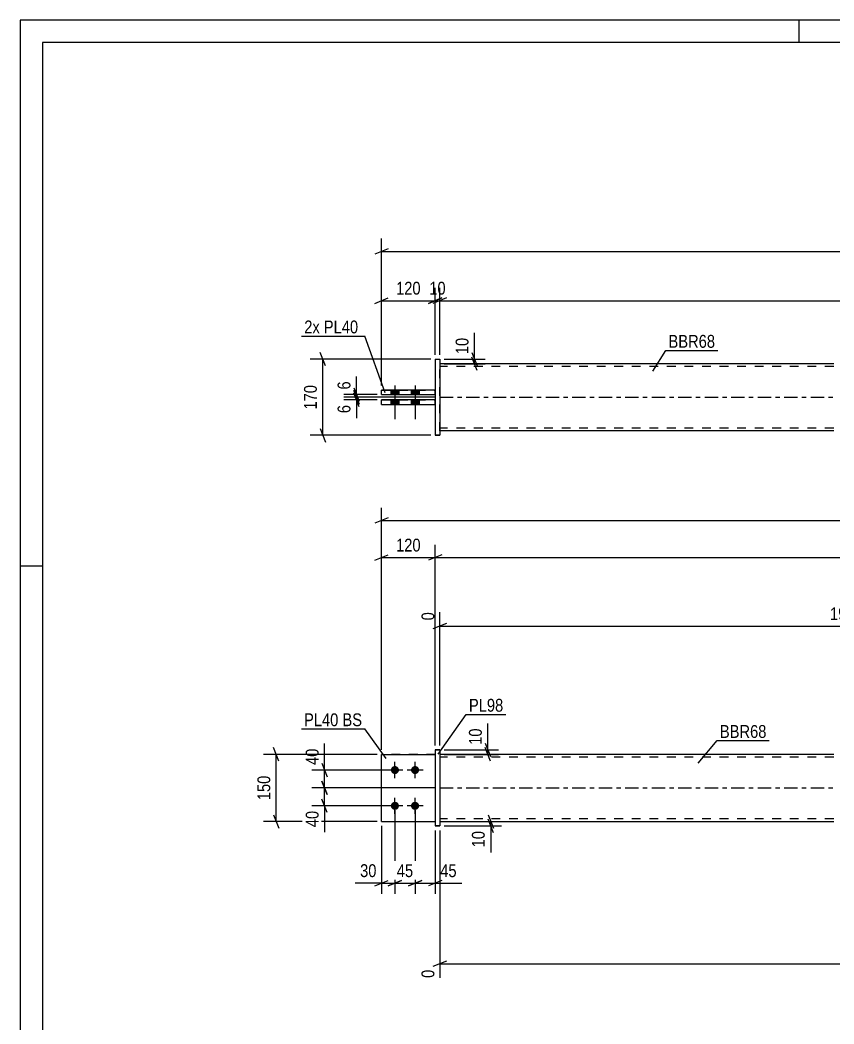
# Model space of a CAD drawing. Header units: millimetres. Extents: x 0 to 594, y 0 to 420.
# Drawn here: x 0 to 181.8, y 195.7 to 420 of the extents above; entities that cross this region are included whole.
import ezdxf

# ---------------------------------------------------------------- set-up
doc = ezdxf.new("R2010")
doc.units = ezdxf.units.MM
doc.linetypes.add('DXK_LINE_DOT2', pattern=[3.9198, 1.9599, -1.9599])
doc.linetypes.add('DXK_LINE_DOT3', pattern=[5.9187, 2.979, -0.9799, 0.9799, -0.9799])
doc.styles.add('Arial Narrow', font='ARIALN.TTF', dxfattribs={"height": 0.2})

# ---------------------------------------------------------------- blocks, each defined once
blk = doc.blocks.new('Unknown-580611701-1130')
at = {"color": 5, "linetype": 'Continuous'}
for p, q in [((594, 420), (0, 420)), ((0, 420), (0, 0)), ((174, 415), (174, 420)), ((589, 415), (5, 415)), ((5, 415), (5, 5)), ((5, 298), (0, 298))]:
    blk.add_line(p, q, dxfattribs=at)
blk = doc.blocks.new('Part-580611701-1679 - 1673')
at = {"color": 7, "linetype": 'DXK_LINE_DOT2'}
for p, q in [((80.72, 240.92), (80.72, 255.92)), ((80.72, 255.92), (92.72, 255.92)), ((92.72, 255.92), (80.72, 255.92)), ((92.72, 255.92), (92.72, 240.92)), ((80.72, 240.92), (80.72, 240.92)), ((80.72, 240.92), (92.72, 240.92)), ((80.72, 240.92), (92.72, 240.92)), ((92.72, 240.92), (92.72, 240.92))]:
    blk.add_line(p, q, dxfattribs=at)
blk = doc.blocks.new('Part-580611701-1700 - 1673')
at = {"color": 2, "linetype": 'Continuous'}
for p, q in [((181.72, 255.92), (93.72, 255.92)), ((93.72, 240.92), (181.72, 240.92))]:
    blk.add_line(p, q, dxfattribs=at)
at = {"color": 7, "linetype": 'DXK_LINE_DOT2'}
for p, q in [((93.72, 255.92), (93.72, 240.92)), ((181.72, 255.32), (93.72, 255.32)), ((181.72, 241.52), (93.72, 241.52))]:
    blk.add_line(p, q, dxfattribs=at)
at = {"color": 7, "linetype": 'DXK_LINE_DOT3'}
blk.add_line((93.72, 248.42), (181.72, 248.42), dxfattribs=at)
blk = doc.blocks.new('Part-580611701-1684 - 1673')
at = {"color": 2, "linetype": 'Continuous'}
for p, q in [((80.72, 240.92), (80.72, 255.92)), ((80.72, 255.92), (92.72, 255.92)), ((80.72, 240.92), (80.72, 240.92)), ((80.72, 240.92), (92.72, 240.92))]:
    blk.add_line(p, q, dxfattribs=at)
at = {"color": 7, "linetype": 'DXK_LINE_DOT2'}
for p, q in [((92.72, 255.92), (80.72, 255.92)), ((92.72, 255.92), (92.72, 240.92)), ((80.72, 240.92), (80.72, 240.92)), ((80.72, 240.92), (92.72, 240.92)), ((92.72, 240.92), (92.72, 240.92))]:
    blk.add_line(p, q, dxfattribs=at)
blk = doc.blocks.new('Bolt-580611701-1709 - 1673')
at = {"linetype": 'Continuous'}
for points in [[(83.72, 251.52), (83.53, 251.54), (83.35, 251.6), (83.19, 251.69), (83.05, 251.82), (82.94, 251.97), (82.86, 252.14), (82.82, 252.33), (82.82, 252.52), (82.86, 252.7), (82.94, 252.87), (83.05, 253.02), (83.19, 253.15), (83.35, 253.24), (83.53, 253.3), (83.72, 253.32), (83.91, 253.3), (84.09, 253.24), (84.25, 253.15), (84.39, 253.02), (84.5, 252.87), (84.58, 252.7), (84.61, 252.52), (84.61, 252.33), (84.58, 252.14), (84.5, 251.97), (84.39, 251.82), (84.25, 251.69), (84.09, 251.6), (83.91, 251.54)], [(88.22, 251.52), (88.03, 251.54), (87.85, 251.6), (87.69, 251.69), (87.55, 251.82), (87.44, 251.97), (87.36, 252.14), (87.32, 252.33), (87.32, 252.52), (87.36, 252.7), (87.44, 252.87), (87.55, 253.02), (87.69, 253.15), (87.85, 253.24), (88.03, 253.3), (88.22, 253.32), (88.41, 253.3), (88.59, 253.24), (88.75, 253.15), (88.89, 253.02), (89, 252.87), (89.08, 252.7), (89.11, 252.52), (89.11, 252.33), (89.08, 252.14), (89, 251.97), (88.89, 251.82), (88.75, 251.69), (88.59, 251.6), (88.41, 251.54)], [(83.72, 243.52), (83.53, 243.54), (83.35, 243.6), (83.19, 243.69), (83.05, 243.82), (82.94, 243.97), (82.86, 244.14), (82.82, 244.33), (82.82, 244.52), (82.86, 244.7), (82.94, 244.87), (83.05, 245.02), (83.19, 245.15), (83.35, 245.24), (83.53, 245.3), (83.72, 245.32), (83.91, 245.3), (84.09, 245.24), (84.25, 245.15), (84.39, 245.02), (84.5, 244.87), (84.58, 244.7), (84.61, 244.52), (84.61, 244.33), (84.58, 244.14), (84.5, 243.97), (84.39, 243.82), (84.25, 243.69), (84.09, 243.6), (83.91, 243.54)], [(88.22, 243.52), (88.03, 243.54), (87.85, 243.6), (87.69, 243.69), (87.55, 243.82), (87.44, 243.97), (87.36, 244.14), (87.32, 244.33), (87.32, 244.52), (87.36, 244.7), (87.44, 244.87), (87.55, 245.02), (87.69, 245.15), (87.85, 245.24), (88.03, 245.3), (88.22, 245.32), (88.41, 245.3), (88.59, 245.24), (88.75, 245.15), (88.89, 245.02), (89, 244.87), (89.08, 244.7), (89.11, 244.52), (89.11, 244.33), (89.08, 244.14), (89, 243.97), (88.89, 243.82), (88.75, 243.69), (88.59, 243.6), (88.41, 243.54)]]:
    blk.add_hatch(color=1, dxfattribs=at).paths.add_polyline_path(points)
at = {"color": 1, "linetype": 'Continuous'}
for p, q in [((83.72, 250.62), (83.72, 254.22)), ((88.22, 250.62), (88.22, 254.22)), ((85.52, 252.42), (81.92, 252.42)), ((90.02, 252.42), (86.42, 252.42)), ((83.72, 242.62), (83.72, 246.22)), ((88.22, 242.62), (88.22, 246.22)), ((85.52, 244.42), (81.92, 244.42)), ((90.02, 244.42), (86.42, 244.42))]:
    blk.add_line(p, q, dxfattribs=at)
blk = doc.blocks.new('Part-580611701-1720 - 1673')
at = {"color": 2, "linetype": 'Continuous'}
for p, q in [((93.72, 256.92), (92.72, 256.92)), ((92.72, 256.92), (92.72, 239.92)), ((93.72, 256.92), (93.72, 256.92)), ((93.72, 256.92), (93.72, 239.92)), ((92.72, 239.92), (93.72, 239.92))]:
    blk.add_line(p, q, dxfattribs=at)
at = {"color": 7, "linetype": 'DXK_LINE_DOT2'}
for p, q in [((92.72, 256.92), (93.72, 256.92)), ((93.72, 239.92), (92.72, 239.92))]:
    blk.add_line(p, q, dxfattribs=at)
blk = doc.blocks.new('Part-580611701-1418 - 1367')
at = {"color": 2, "linetype": 'Continuous'}
for p, q in [((80.72, 334.11), (80.72, 335.11)), ((92.72, 335.11), (80.72, 335.11)), ((80.72, 334.11), (80.72, 334.11)), ((80.72, 334.11), (92.72, 334.11))]:
    blk.add_line(p, q, dxfattribs=at)
at = {"color": 7, "linetype": 'DXK_LINE_DOT2'}
for p, q in [((80.72, 335.11), (92.72, 335.11)), ((92.72, 334.11), (92.72, 335.11)), ((80.72, 334.11), (92.72, 334.11))]:
    blk.add_line(p, q, dxfattribs=at)
blk = doc.blocks.new('Bolt-580611701-1370 - 1367')
at = {"linetype": 'Continuous'}
for points in [[(82.82, 336.31), (84.62, 336.31), (84.62, 337.31), (82.82, 337.31)], [(82.82, 336.31), (84.62, 336.31), (84.62, 337.31), (82.82, 337.31)], [(87.32, 336.31), (89.12, 336.31), (89.12, 337.31), (87.32, 337.31)], [(87.32, 336.31), (89.12, 336.31), (89.12, 337.31), (87.32, 337.31)], [(82.82, 334.11), (84.62, 334.11), (84.62, 335.11), (82.82, 335.11)], [(82.82, 334.11), (84.62, 334.11), (84.62, 335.11), (82.82, 335.11)], [(87.32, 334.11), (89.12, 334.11), (89.12, 335.11), (87.32, 335.11)], [(87.32, 334.11), (89.12, 334.11), (89.12, 335.11), (87.32, 335.11)]]:
    blk.add_hatch(color=1, dxfattribs=at).paths.add_polyline_path(points)
at = {"color": 1, "linetype": 'Continuous'}
for p, q in [((82.82, 337.31), (82.82, 336.31)), ((82.82, 337.31), (82.82, 336.31)), ((83.72, 338.31), (83.72, 330.81)), ((83.72, 338.31), (83.72, 330.81)), ((84.62, 337.31), (84.62, 336.31)), ((84.62, 337.31), (84.62, 336.31)), ((87.32, 337.31), (87.32, 336.31)), ((87.32, 337.31), (87.32, 336.31)), ((88.22, 338.31), (88.22, 330.81)), ((88.22, 338.31), (88.22, 330.81)), ((89.12, 337.31), (89.12, 336.31)), ((89.12, 337.31), (89.12, 336.31)), ((82.82, 335.11), (82.82, 334.11)), ((82.82, 335.11), (82.82, 334.11)), ((84.62, 335.11), (84.62, 334.11)), ((84.62, 335.11), (84.62, 334.11)), ((87.32, 335.11), (87.32, 334.11)), ((87.32, 335.11), (87.32, 334.11)), ((89.12, 335.11), (89.12, 334.11)), ((89.12, 335.11), (89.12, 334.11))]:
    blk.add_line(p, q, dxfattribs=at)
blk = doc.blocks.new('Part-580611701-1456 - 1367')
at = {"color": 2, "linetype": 'Continuous'}
for p, q in [((181.72, 343.21), (93.72, 343.21)), ((181.72, 328.21), (93.72, 328.21))]:
    blk.add_line(p, q, dxfattribs=at)
at = {"color": 7, "linetype": 'DXK_LINE_DOT2'}
for p, q in [((93.72, 328.21), (93.72, 343.21)), ((181.72, 342.61), (93.72, 342.61)), ((181.72, 328.81), (93.72, 328.81))]:
    blk.add_line(p, q, dxfattribs=at)
at = {"color": 7, "linetype": 'DXK_LINE_DOT3'}
blk.add_line((93.72, 335.71), (181.72, 335.71), dxfattribs=at)
blk = doc.blocks.new('Part-580611701-1413 - 1367')
at = {"color": 2, "linetype": 'Continuous'}
for p, q in [((80.72, 336.31), (80.72, 337.31)), ((92.72, 337.31), (80.72, 337.31)), ((80.72, 336.31), (80.72, 336.31)), ((80.72, 336.31), (92.72, 336.31))]:
    blk.add_line(p, q, dxfattribs=at)
at = {"color": 7, "linetype": 'DXK_LINE_DOT2'}
for p, q in [((80.72, 337.31), (92.72, 337.31)), ((92.72, 336.31), (92.72, 337.31)), ((80.72, 336.31), (92.72, 336.31))]:
    blk.add_line(p, q, dxfattribs=at)
blk = doc.blocks.new('Part-580611701-1398 - 1367')
at = {"color": 2, "linetype": 'Continuous'}
for p, q in [((92.72, 344.21), (93.72, 344.21)), ((92.72, 344.21), (92.72, 327.21)), ((93.72, 344.21), (93.72, 344.21)), ((93.72, 344.21), (93.72, 327.21)), ((93.72, 327.21), (92.72, 327.21)), ((92.72, 327.21), (92.72, 327.21))]:
    blk.add_line(p, q, dxfattribs=at)
at = {"color": 7, "linetype": 'DXK_LINE_DOT2'}
for p, q in [((92.72, 344.21), (93.72, 344.21)), ((92.72, 327.21), (93.72, 327.21)), ((92.72, 327.21), (92.72, 327.21))]:
    blk.add_line(p, q, dxfattribs=at)
blk = doc.blocks.new('StraightDimension-580611701-1891 - 1673')
at = {"color": 7, "linetype": 'Continuous'}
for p, q in [((104.52, 242.42), (105.72, 239.42)), ((94.72, 240.92), (107.52, 240.92)), ((105.72, 238.42), (104.52, 241.42)), ((105.12, 239.92), (105.12, 240.92)), ((94.72, 239.92), (107.52, 239.92))]:
    blk.add_line(p, q, dxfattribs=at)
at = {"color": 0}
blk.add_wipeout([(104.37, 239.4), (100.17, 239.4), (100.17, 234.54), (104.37, 234.54)], dxfattribs=at)
at = {"color": 7, "linetype": 'Continuous'}
blk.add_line((105.12, 239.92), (105.12, 234.02), dxfattribs=at)
blk.add_line((105.12, 239.92), (105.12, 234.02), dxfattribs=at)
at = {"color": 3, "style": 'Arial Narrow'}
blk.add_text('10', height=2.863, rotation=90.0002, dxfattribs=at).set_placement((103.77, 235.14))
blk = doc.blocks.new('StraightDimension-580611701-1827 - 1673')
at = {"color": 7, "linetype": 'Continuous'}
for p, q in [((83.72, 243.42), (83.72, 224.75)), ((80.72, 239.92), (80.72, 224.75)), ((79.22, 226.55), (82.22, 227.75)), ((80.72, 227.15), (83.72, 227.15)), ((85.22, 227.75), (82.22, 226.55))]:
    blk.add_line(p, q, dxfattribs=at)
at = {"color": 0}
blk.add_wipeout([(80.19, 227.9), (80.19, 232.1), (75.34, 232.1), (75.34, 227.9)], dxfattribs=at)
at = {"color": 7, "linetype": 'Continuous'}
blk.add_line((80.72, 227.15), (74.81, 227.15), dxfattribs=at)
blk.add_line((80.72, 227.15), (74.81, 227.15), dxfattribs=at)
at = {"color": 3, "style": 'Arial Narrow'}
blk.add_text('30', height=2.863, dxfattribs=at).set_placement((75.94, 228.5))
blk = doc.blocks.new('StraightDimension-580611701-1806 - 1673')
at = {"color": 7, "linetype": 'Continuous'}
for p, q in [((275.39, 266.41), (275.39, 293.17)), ((93.72, 257.92), (93.72, 287.69)), ((95.22, 285.16), (92.22, 283.96)), ((273.89, 283.96), (276.89, 285.16)), ((93.72, 284.56), (275.39, 284.56))]:
    blk.add_line(p, q, dxfattribs=at)
at = {"color": 0, "linetype": 'Continuous'}
for points in [[(274.79, 293.77), (270.59, 293.77), (270.59, 285.26), (274.79, 285.26)], [(93.12, 288.29), (88.92, 288.29), (88.92, 285.26), (93.12, 285.26)]]:
    blk.add_wipeout(points, dxfattribs=at)
at = {"color": 0}
blk.add_wipeout([(188.81, 285.31), (188.81, 289.51), (180.3, 289.51), (180.3, 285.31)], dxfattribs=at)
at = {"color": 3, "linetype": 'Continuous', "style": 'Arial Narrow'}
for s, height, p in [('1933', 2.863, (274.19, 285.86)), ('0', 2.86, (92.52, 285.86))]:
    blk.add_text(s, height=height, rotation=90.0002, dxfattribs=at).set_placement(p)
at = {"color": 3, "style": 'Arial Narrow'}
blk.add_text('1933', height=2.863, dxfattribs=at).set_placement((180.9, 285.91))
blk = doc.blocks.new('StraightDimension-580611701-2057 - 1673')
at = {"color": 7, "linetype": 'Continuous'}
for p, q in [((80.72, 256.92), (80.72, 302.75)), ((92.72, 257.92), (92.72, 302.75)), ((79.22, 299.3), (82.22, 300.5)), ((80.72, 299.9), (92.72, 299.9)), ((94.22, 300.5), (91.22, 299.3))]:
    blk.add_line(p, q, dxfattribs=at)
at = {"color": 0}
blk.add_wipeout([(90.06, 300.65), (90.06, 304.85), (83.38, 304.85), (83.38, 300.65)], dxfattribs=at)
at = {"color": 3, "style": 'Arial Narrow'}
blk.add_text('120', height=2.863, dxfattribs=at).set_placement((83.98, 301.25))
blk = doc.blocks.new('StraightDimension-580611701-1900 - 1673')
at = {"color": 7, "linetype": 'Continuous'}
for p, q in [((103.87, 258.42), (105.07, 255.42)), ((94.72, 256.92), (106.87, 256.92)), ((94.72, 255.92), (106.87, 255.92)), ((105.07, 254.42), (103.87, 257.42)), ((104.47, 255.92), (104.47, 256.92))]:
    blk.add_line(p, q, dxfattribs=at)
at = {"color": 0}
blk.add_wipeout([(103.72, 262.3), (99.52, 262.3), (99.52, 257.45), (103.72, 257.45)], dxfattribs=at)
at = {"color": 7, "linetype": 'Continuous'}
blk.add_line((104.47, 256.92), (104.47, 262.83), dxfattribs=at)
blk.add_line((104.47, 256.92), (104.47, 262.83), dxfattribs=at)
at = {"color": 3, "style": 'Arial Narrow'}
blk.add_text('10', height=2.863, rotation=90.0002, dxfattribs=at).set_placement((103.12, 258.05))
blk = doc.blocks.new('StraightDimension-580611701-2050 - 1673')
at = {"color": 7, "linetype": 'Continuous'}
for p, q in [((92.72, 257.92), (92.72, 302.75)), ((94.22, 300.5), (91.22, 299.3)), ((92.72, 299.9), (511.37, 299.9))]:
    blk.add_line(p, q, dxfattribs=at)
blk = doc.blocks.new('StraightDimension-580611701-1909 - 1673')
at = {"color": 7, "linetype": 'Continuous'}
for p, q in [((67.42, 253.92), (68.62, 250.92)), ((82.72, 252.42), (65.17, 252.42)), ((68.02, 248.42), (68.02, 252.42)), ((68.62, 246.92), (67.42, 249.92)), ((92.72, 248.42), (65.17, 248.42))]:
    blk.add_line(p, q, dxfattribs=at)
at = {"color": 0}
blk.add_wipeout([(67.27, 257.8), (63.07, 257.8), (63.07, 252.95), (67.27, 252.95)], dxfattribs=at)
at = {"color": 7, "linetype": 'Continuous'}
blk.add_line((68.02, 252.42), (68.02, 258.33), dxfattribs=at)
blk.add_line((68.02, 252.42), (68.02, 258.33), dxfattribs=at)
at = {"color": 3, "style": 'Arial Narrow'}
blk.add_text('40', height=2.863, rotation=90.0002, dxfattribs=at).set_placement((66.67, 253.55))
blk = doc.blocks.new('StraightDimension-580611701-1979 - 1673')
at = {"color": 7, "linetype": 'Continuous'}
for p, q in [((79.72, 255.92), (54.37, 255.92)), ((57.82, 254.42), (56.62, 257.42)), ((57.22, 240.92), (57.22, 255.92)), ((56.62, 242.42), (57.82, 239.42)), ((79.72, 240.92), (54.37, 240.92))]:
    blk.add_line(p, q, dxfattribs=at)
at = {"color": 0}
blk.add_wipeout([(56.47, 251.76), (52.27, 251.76), (52.27, 245.08), (56.47, 245.08)], dxfattribs=at)
at = {"color": 3, "style": 'Arial Narrow'}
blk.add_text('150', height=2.863, rotation=90.0002, dxfattribs=at).set_placement((55.87, 245.68))
blk = doc.blocks.new('StraightDimension-580611701-1746 - 1673')
at = {"color": 7, "linetype": 'Continuous'}
for p, q in [((80.72, 256.92), (80.72, 311.04)), ((82.22, 308.79), (79.22, 307.59)), ((80.72, 308.19), (523.37, 308.19))]:
    blk.add_line(p, q, dxfattribs=at)
blk = doc.blocks.new('StraightDimension-580611701-1813 - 1673')
at = {"color": 7, "linetype": 'Continuous'}
for p, q in [((88.22, 243.42), (88.22, 224.75)), ((92.72, 238.92), (92.72, 224.75)), ((86.72, 226.55), (89.72, 227.75)), ((88.22, 227.15), (92.72, 227.15)), ((94.22, 227.75), (91.22, 226.55))]:
    blk.add_line(p, q, dxfattribs=at)
at = {"color": 0}
blk.add_wipeout([(98.1, 227.9), (98.1, 232.1), (93.24, 232.1), (93.24, 227.9)], dxfattribs=at)
at = {"color": 7, "linetype": 'Continuous'}
blk.add_line((92.72, 227.15), (98.63, 227.15), dxfattribs=at)
blk.add_line((92.72, 227.15), (98.63, 227.15), dxfattribs=at)
at = {"color": 3, "style": 'Arial Narrow'}
blk.add_text('45', height=2.863, dxfattribs=at).set_placement((93.84, 228.5))
blk = doc.blocks.new('StraightDimension-580611701-1820 - 1673')
at = {"color": 7, "linetype": 'Continuous'}
for p, q in [((83.72, 243.42), (83.72, 224.75)), ((88.22, 243.42), (88.22, 224.75)), ((82.22, 226.55), (85.22, 227.75)), ((83.72, 227.15), (88.22, 227.15)), ((89.72, 227.75), (86.72, 226.55))]:
    blk.add_line(p, q, dxfattribs=at)
at = {"color": 0}
blk.add_wipeout([(88.4, 227.9), (88.4, 232.1), (83.54, 232.1), (83.54, 227.9)], dxfattribs=at)
at = {"color": 3, "style": 'Arial Narrow'}
blk.add_text('45', height=2.863, dxfattribs=at).set_placement((84.14, 228.5))
blk = doc.blocks.new('StraightDimension-580611701-1878 - 1673')
at = {"color": 7, "linetype": 'Continuous'}
for p, q in [((93.72, 238.92), (93.72, 205.97)), ((297.77, 239.92), (297.77, 200.49)), ((95.22, 209.7), (92.22, 208.5)), ((93.72, 209.1), (297.77, 209.1)), ((296.27, 208.5), (299.27, 209.7))]:
    blk.add_line(p, q, dxfattribs=at)
at = {"color": 0}
blk.add_wipeout([(200, 209.85), (200, 214.05), (191.49, 214.05), (191.49, 209.85)], dxfattribs=at)
at = {"color": 0, "linetype": 'Continuous'}
for points in [[(93.12, 208.4), (88.92, 208.4), (88.92, 205.37), (93.12, 205.37)], [(297.17, 208.4), (292.97, 208.4), (292.97, 199.89), (297.17, 199.89)]]:
    blk.add_wipeout(points, dxfattribs=at)
at = {"color": 3, "style": 'Arial Narrow'}
blk.add_text('2156', height=2.863, dxfattribs=at).set_placement((192.09, 210.45))
at = {"color": 3, "linetype": 'Continuous', "style": 'Arial Narrow'}
for s, height, p in [('0', 2.86, (92.52, 205.97)), ('2156', 2.863, (296.57, 200.49))]:
    blk.add_text(s, height=height, rotation=90.0002, dxfattribs=at).set_placement(p)
blk = doc.blocks.new('StraightDimension-580611701-1922 - 1673')
at = {"color": 7, "linetype": 'Continuous'}
for p, q in [((67.42, 249.92), (68.62, 246.92)), ((92.72, 248.42), (65.17, 248.42)), ((68.02, 244.42), (68.02, 248.42)), ((68.62, 242.92), (67.42, 245.92)), ((82.72, 244.42), (65.17, 244.42))]:
    blk.add_line(p, q, dxfattribs=at)
at = {"color": 0}
blk.add_wipeout([(67.27, 243.9), (63.07, 243.9), (63.07, 239.04), (67.27, 239.04)], dxfattribs=at)
at = {"color": 7, "linetype": 'Continuous'}
blk.add_line((68.02, 244.42), (68.02, 238.52), dxfattribs=at)
blk.add_line((68.02, 244.42), (68.02, 238.52), dxfattribs=at)
at = {"color": 3, "style": 'Arial Narrow'}
blk.add_text('40', height=2.863, rotation=90.0002, dxfattribs=at).set_placement((66.67, 239.64))
blk = doc.blocks.new('StraightDimension-580611701-1471 - 1367')
at = {"color": 7, "linetype": 'Continuous'}
for p, q in [((100.9, 345.71), (102.1, 342.71)), ((94.72, 344.21), (103.9, 344.21)), ((94.72, 343.21), (103.9, 343.21)), ((102.1, 341.71), (100.9, 344.71)), ((101.5, 343.21), (101.5, 344.21))]:
    blk.add_line(p, q, dxfattribs=at)
at = {"color": 0}
blk.add_wipeout([(100.75, 349.59), (96.55, 349.59), (96.55, 344.74), (100.75, 344.74)], dxfattribs=at)
at = {"color": 7, "linetype": 'Continuous'}
blk.add_line((101.5, 344.21), (101.5, 350.12), dxfattribs=at)
blk.add_line((101.5, 344.21), (101.5, 350.12), dxfattribs=at)
at = {"color": 3, "style": 'Arial Narrow'}
blk.add_text('10', height=2.863, rotation=90.0002, dxfattribs=at).set_placement((100.15, 345.34))
blk = doc.blocks.new('StraightDimension-580611701-1525 - 1367')
at = {"color": 7, "linetype": 'Continuous'}
for p, q in [((68.23, 342.71), (67.03, 345.71)), ((91.72, 344.21), (64.78, 344.21)), ((67.63, 327.21), (67.63, 344.21)), ((67.03, 328.71), (68.23, 325.71)), ((91.72, 327.21), (64.78, 327.21))]:
    blk.add_line(p, q, dxfattribs=at)
at = {"color": 0}
blk.add_wipeout([(66.88, 339.05), (62.68, 339.05), (62.68, 332.37), (66.88, 332.37)], dxfattribs=at)
at = {"color": 3, "style": 'Arial Narrow'}
blk.add_text('170', height=2.863, rotation=90.0002, dxfattribs=at).set_placement((66.28, 332.97))
blk = doc.blocks.new('StraightDimension-580611701-1545 - 1367')
at = {"color": 7, "linetype": 'Continuous'}
for p, q in [((80.72, 338.31), (80.72, 371.16)), ((82.22, 368.91), (79.22, 367.71)), ((80.72, 368.31), (523.37, 368.31))]:
    blk.add_line(p, q, dxfattribs=at)
blk = doc.blocks.new('StraightDimension-580611701-1556 - 1367')
at = {"color": 7, "linetype": 'Continuous'}
for p, q in [((92.72, 345.21), (92.72, 360.15)), ((93.72, 345.21), (93.72, 360.15)), ((91.22, 356.7), (94.22, 357.9)), ((95.22, 357.9), (92.22, 356.7)), ((92.72, 357.3), (93.72, 357.3))]:
    blk.add_line(p, q, dxfattribs=at)
at = {"color": 0}
blk.add_wipeout([(95.65, 358.05), (95.65, 362.25), (90.79, 362.25), (90.79, 358.05)], dxfattribs=at)
at = {"color": 3, "style": 'Arial Narrow'}
blk.add_text('10', height=2.863, dxfattribs=at).set_placement((91.39, 358.65))
blk = doc.blocks.new('StraightDimension-580611701-3702 - 1367')
at = {"color": 7, "linetype": 'Continuous'}
for p, q in [((74.53, 337.21), (75.73, 334.21)), ((75.73, 333.61), (74.53, 336.61)), ((92.72, 335.71), (72.28, 335.71)), ((79.72, 335.11), (72.28, 335.11)), ((75.13, 335.11), (75.13, 335.71))]:
    blk.add_line(p, q, dxfattribs=at)
at = {"color": 0}
blk.add_wipeout([(74.38, 334.59), (70.18, 334.59), (70.18, 331.56), (74.38, 331.56)], dxfattribs=at)
at = {"color": 7, "linetype": 'Continuous'}
blk.add_line((75.13, 335.11), (75.13, 331.03), dxfattribs=at)
blk.add_line((75.13, 335.11), (75.13, 331.03), dxfattribs=at)
at = {"color": 3, "style": 'Arial Narrow'}
blk.add_text('6', height=2.86, rotation=90.0002, dxfattribs=at).set_placement((73.78, 332.16))
blk = doc.blocks.new('StraightDimension-580611701-1566 - 1367')
at = {"color": 7, "linetype": 'Continuous'}
for p, q in [((80.72, 338.31), (80.72, 360.15)), ((92.72, 345.21), (92.72, 360.15)), ((79.22, 356.7), (82.22, 357.9)), ((80.72, 357.3), (92.72, 357.3)), ((94.22, 357.9), (91.22, 356.7))]:
    blk.add_line(p, q, dxfattribs=at)
at = {"color": 0}
blk.add_wipeout([(90.06, 358.05), (90.06, 362.25), (83.38, 362.25), (83.38, 358.05)], dxfattribs=at)
at = {"color": 3, "style": 'Arial Narrow'}
blk.add_text('120', height=2.863, dxfattribs=at).set_placement((83.98, 358.65))
blk = doc.blocks.new('StraightDimension-580611701-1576 - 1367')
at = {"color": 7, "linetype": 'Continuous'}
for p, q in [((93.72, 345.21), (93.72, 360.15)), ((95.22, 357.9), (92.22, 356.7)), ((93.72, 357.3), (510.37, 357.3))]:
    blk.add_line(p, q, dxfattribs=at)
blk = doc.blocks.new('StraightDimension-580611701-3701 - 1367')
at = {"color": 7, "linetype": 'Continuous'}
for p, q in [((74.53, 337.81), (75.73, 334.81)), ((75.73, 334.21), (74.53, 337.21)), ((79.72, 336.31), (72.28, 336.31)), ((92.72, 335.71), (72.28, 335.71)), ((75.13, 335.71), (75.13, 336.31))]:
    blk.add_line(p, q, dxfattribs=at)
at = {"color": 0}
blk.add_wipeout([(74.38, 339.86), (70.18, 339.86), (70.18, 336.84), (74.38, 336.84)], dxfattribs=at)
at = {"color": 7, "linetype": 'Continuous'}
blk.add_line((75.13, 336.31), (75.13, 340.39), dxfattribs=at)
blk.add_line((75.13, 336.31), (75.13, 340.39), dxfattribs=at)
at = {"color": 3, "style": 'Arial Narrow'}
blk.add_text('6', height=2.86, rotation=90.0002, dxfattribs=at).set_placement((73.78, 337.44))
blk = doc.blocks.new('Mark-580611701-1696 - 1673')
at = {"color": 0}
blk.add_wipeout([(166.71, 259.6), (166.71, 262.6), (156.3, 262.6), (156.3, 259.6)], dxfattribs=at)
blk.add_wipeout([(166.71, 259.6), (166.71, 262.6), (156.3, 262.6), (156.3, 259.6)], dxfattribs=at)
at = {"color": 30, "linetype": 'Continuous'}
for p, q in [((151.48, 253.95), (155.7, 259)), ((155.7, 259), (167.31, 259))]:
    blk.add_line(p, q, dxfattribs=at)
at = {"color": 3, "style": 'Arial Narrow'}
blk.add_text('BBR68', height=2.863, dxfattribs=at).set_placement((156.3, 259.6))
blk = doc.blocks.new('Mark-580611701-1716 - 1673')
at = {"color": 0}
blk.add_wipeout([(107.92, 265.46), (107.92, 268.46), (100.25, 268.46), (100.25, 265.46)], dxfattribs=at)
blk.add_wipeout([(107.92, 265.46), (107.92, 268.46), (100.25, 268.46), (100.25, 265.46)], dxfattribs=at)
at = {"color": 30, "linetype": 'Continuous'}
for p, q in [((93.36, 256), (99.65, 264.86)), ((99.65, 264.86), (108.52, 264.86))]:
    blk.add_line(p, q, dxfattribs=at)
at = {"color": 3, "style": 'Arial Narrow'}
blk.add_text('PL98', height=2.863, dxfattribs=at).set_placement((100.25, 265.46))
blk = doc.blocks.new('MarkSet-580611701-2089 - 1673')
at = {"color": 0}
blk.add_wipeout([(71.1, 262.22), (71.1, 265.22), (63.42, 265.22), (63.42, 262.22)], dxfattribs=at)
blk.add_wipeout([(71.1, 262.22), (71.1, 265.22), (63.42, 265.22), (63.42, 262.22)], dxfattribs=at)
blk.add_wipeout([(76.38, 262.22), (76.38, 265.22), (72, 265.22), (72, 262.22)], dxfattribs=at)
blk.add_wipeout([(76.38, 262.22), (76.38, 265.22), (72, 265.22), (72, 262.22)], dxfattribs=at)
at = {"color": 30, "linetype": 'Continuous'}
for p in [(62.82, 261.62), (81.76, 254.98)]:
    blk.add_line(p, (76.98, 261.62), dxfattribs=at)
at = {"color": 3, "style": 'Arial Narrow'}
for s, p in [('PL40', (63.42, 262.22)), ('BS', (72, 262.22))]:
    blk.add_text(s, height=2.863, dxfattribs=at).set_placement(p)
blk = doc.blocks.new('Mark-580611701-1452 - 1367')
at = {"color": 0}
blk.add_wipeout([(155.24, 346.78), (155.24, 349.78), (144.82, 349.78), (144.82, 346.78)], dxfattribs=at)
blk.add_wipeout([(155.24, 346.78), (155.24, 349.78), (144.82, 349.78), (144.82, 346.78)], dxfattribs=at)
at = {"color": 30, "linetype": 'Continuous'}
for p, q in [((141.29, 341.52), (144.22, 346.18)), ((144.22, 346.18), (155.84, 346.18))]:
    blk.add_line(p, q, dxfattribs=at)
at = {"color": 3, "style": 'Arial Narrow'}
blk.add_text('BBR68', height=2.863, dxfattribs=at).set_placement((144.82, 346.78))
blk = doc.blocks.new('MarkSet-580611701-1664 - 1367')
at = {"color": 30, "linetype": 'Continuous'}
blk.add_line((81.57, 336.69), (77.01, 349.4), dxfattribs=at)
at = {"color": 0}
blk.add_wipeout([(66.94, 350), (66.94, 353), (63.47, 353), (63.47, 350)], dxfattribs=at)
blk.add_wipeout([(66.94, 350), (66.94, 353), (63.47, 353), (63.47, 350)], dxfattribs=at)
blk.add_wipeout([(75.51, 350), (75.51, 353), (67.84, 353), (67.84, 350)], dxfattribs=at)
blk.add_wipeout([(75.51, 350), (75.51, 353), (67.84, 353), (67.84, 350)], dxfattribs=at)
at = {"color": 30, "linetype": 'Continuous'}
blk.add_line((62.87, 349.4), (77.01, 349.4), dxfattribs=at)
at = {"color": 3, "style": 'Arial Narrow'}
for s, p in [('2x', (63.47, 350)), ('PL40', (67.84, 350))]:
    blk.add_text(s, height=2.863, dxfattribs=at).set_placement(p)

msp = doc.modelspace()

# ---------------------------------------------------------------- block references
for name in ['Unknown-580611701-1130', 'Part-580611701-1398 - 1367', 'Part-580611701-1456 - 1367', 'Part-580611701-1413 - 1367', 'Bolt-580611701-1370 - 1367', 'Part-580611701-1418 - 1367', 'Part-580611701-1679 - 1673', 'Part-580611701-1684 - 1673', 'Part-580611701-1720 - 1673', 'Part-580611701-1700 - 1673', 'Bolt-580611701-1709 - 1673']:
    msp.add_blockref(name, (0, 0))

# ---------------------------------------------------------------- next in the draw order: block references
for name in ['StraightDimension-580611701-1471 - 1367', 'StraightDimension-580611701-1525 - 1367', 'StraightDimension-580611701-1806 - 1673', 'StraightDimension-580611701-1827 - 1673', 'StraightDimension-580611701-1891 - 1673']:
    msp.add_blockref(name, (0, 0))

# ---------------------------------------------------------------- next in the draw order: block references
for name in ['StraightDimension-580611701-1545 - 1367', 'StraightDimension-580611701-2057 - 1673', 'StraightDimension-580611701-1813 - 1673']:
    msp.add_blockref(name, (0, 0))

# ---------------------------------------------------------------- next in the draw order: block references
for name in ['StraightDimension-580611701-1556 - 1367', 'StraightDimension-580611701-3702 - 1367', 'StraightDimension-580611701-1900 - 1673', 'StraightDimension-580611701-1820 - 1673']:
    msp.add_blockref(name, (0, 0))

# ---------------------------------------------------------------- next in the draw order: block references
for name in ['StraightDimension-580611701-1566 - 1367', 'StraightDimension-580611701-2050 - 1673', 'StraightDimension-580611701-1878 - 1673']:
    msp.add_blockref(name, (0, 0))

# ---------------------------------------------------------------- next in the draw order: block references
for name in ['StraightDimension-580611701-1576 - 1367', 'StraightDimension-580611701-3701 - 1367', 'StraightDimension-580611701-1909 - 1673']:
    msp.add_blockref(name, (0, 0))

# ---------------------------------------------------------------- next in the draw order: block references
for name in ['MarkSet-580611701-1664 - 1367', 'Mark-580611701-1452 - 1367', 'StraightDimension-580611701-1979 - 1673']:
    msp.add_blockref(name, (0, 0))

# ---------------------------------------------------------------- next in the draw order: block references
for name in ['StraightDimension-580611701-1746 - 1673', 'StraightDimension-580611701-1922 - 1673']:
    msp.add_blockref(name, (0, 0))

# ---------------------------------------------------------------- next in the draw order: block references
for name in ['Mark-580611701-1716 - 1673', 'MarkSet-580611701-2089 - 1673', 'Mark-580611701-1696 - 1673']:
    msp.add_blockref(name, (0, 0))

doc.saveas('drawing.dxf')
